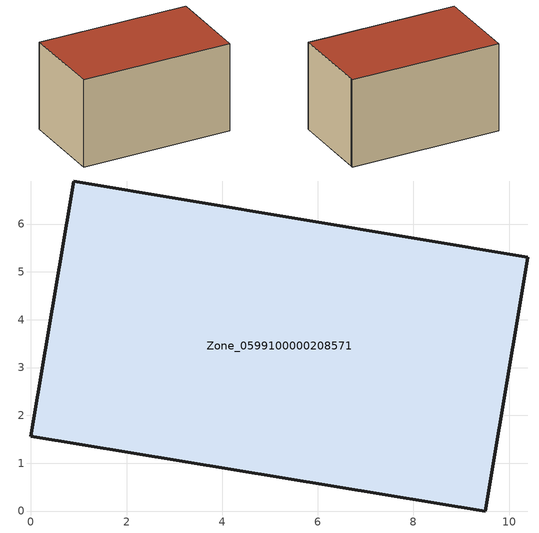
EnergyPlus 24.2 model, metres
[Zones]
Zone_0599100000208571
 floor ground (C_G): 10.39,5.31 10.36,5.17 9.5,0 0,1.56 0.9,6.9 z0
 wall outside (C_F): 0,1.56 9.5,0 10.36,5.17 10.39,5.31 0.9,6.9 0,1.56 z0:5.68
 roof outside (C_R): 0.9,6.9 0,1.56 9.5,0 10.36,5.17 10.39,5.31 z5.68
[BUILDING]
Pand.0599100000208571: North Axis=0; Terrain=City; Loads Convergence Tolerance Value=0.04; Temperature Convergence Tolerance Value=0.4; Solar Distribution=FullExterior; Maximum Number of Warmup Days=25; Minimum Number of Warmup Days=1
[Site:Location]
Rotterdam.The.Hague.AP_ZH_NLD Design_Conditions: Latitude=51.96; Longitude=4.45; Time Zone=1; Elevation=-4.5
[SITE:GROUNDTEMPERATURE:BUILDINGSURFACE]
18, 18, 18, 18, 18, 18, 18, 18, 18, 18, 18, 18
[MATERIAL] Thermal Absorptance=0.9; Solar Absorptance=0.7; Visible Absorptance=0.7
Name | Roughness | Thickness | Conductivity | Density | Specific Heat
G.TI.1975-1991 | MediumSmooth | 0.15 | 0.288461 | 540 | 1210
F.TI.1975-1991 | Rough | 0.3 | 0.230769 | 1920 | 840
R.TI.1975-1991 | MediumRough | 0.2 | 0.153846 | 1500 | 1000
[CONSTRUCTION]
C_G: G.TI.1975-1991
C_F: F.TI.1975-1991
C_R: R.TI.1975-1991
[ZONE]
Zone_0599100000208571: Type=1; Multiplier=1; Ceiling Height=Autocalculate; Volume=Autocalculate; Floor Area=autocalculate; Part of Total Floor Area=Yes
[ZONEINFILTRATION:DESIGNFLOWRATE]
Infil_Zone_0599100000208571: Zone or ZoneList or Space or SpaceList=Zone_0599100000208571; Schedule=AlwaysOn; Design Flow Rate Calculation Method=Flow/Area; Flow Rate per Floor Area=0.003; Constant Term Coefficient=1; Temperature Term Coefficient=0; Velocity Term Coefficient=0; Velocity Squared Term Coefficient=0
[HVACTEMPLATE:ZONE:IDEALLOADSAIRSYSTEM]
Zone_0599100000208571: Maximum Heating Supply Air Temperature=50; Minimum Cooling Supply Air Temperature=13; Maximum Heating Supply Air Humidity Ratio=0.0156; Minimum Cooling Supply Air Humidity Ratio=0.0077; Heating Limit=NoLimit; Cooling Limit=NoLimit; Dehumidification Control Type=ConstantSensibleHeatRatio; Cooling Sensible Heat Ratio=0.7; Dehumidification Setpoint=60; Humidification Control Type=None; Humidification Setpoint=30; Outdoor Air Method=None; Outdoor Air Flow Rate per Person=0.00944; Outdoor Air Flow Rate per Zone Floor Area=0; Outdoor Air Flow Rate per Zone=0; Demand Controlled Ventilation Type=None; Outdoor Air Economizer Type=NoEconomizer; Heat Recovery Type=None; Sensible Heat Recovery Effectiveness=0.7; Latent Heat Recovery Effectiveness=0.65
[ZONECONTROL:THERMOSTAT]
ThermostatControl_Zone_0599100000208571: Zone or ZoneList=Zone_0599100000208571; Control Type Schedule=DualSetpointControlType; Control 1=Thermostat_Zone_0599100000208571; Temperature Difference Between Cutout And Setpoint=0
[THERMOSTATSETPOINT:DUALSETPOINT]
Thermostat_Zone_0599100000208571: Heating Setpoint Temperature Schedule=HeatingSetpoint_Zone_0599100000208571; Cooling Setpoint Temperature Schedule=CoolingSetpoint_Zone_0599100000208571
[SCHEDULE:COMPACT]
HeatingSetpoint_Zone_0599100000208571: Through: 12/31, For: AllDays, Until: 24:00, 21
CoolingSetpoint_Zone_0599100000208571: Through: 12/31, For: AllDays, Until: 24:00, 24
DualSetpointControlType: Through: 12/31, For: AllDays, Until: 24:00, 4
AlwaysOn: Through: 12/31, For: AllDays, Until: 24:00, 1
